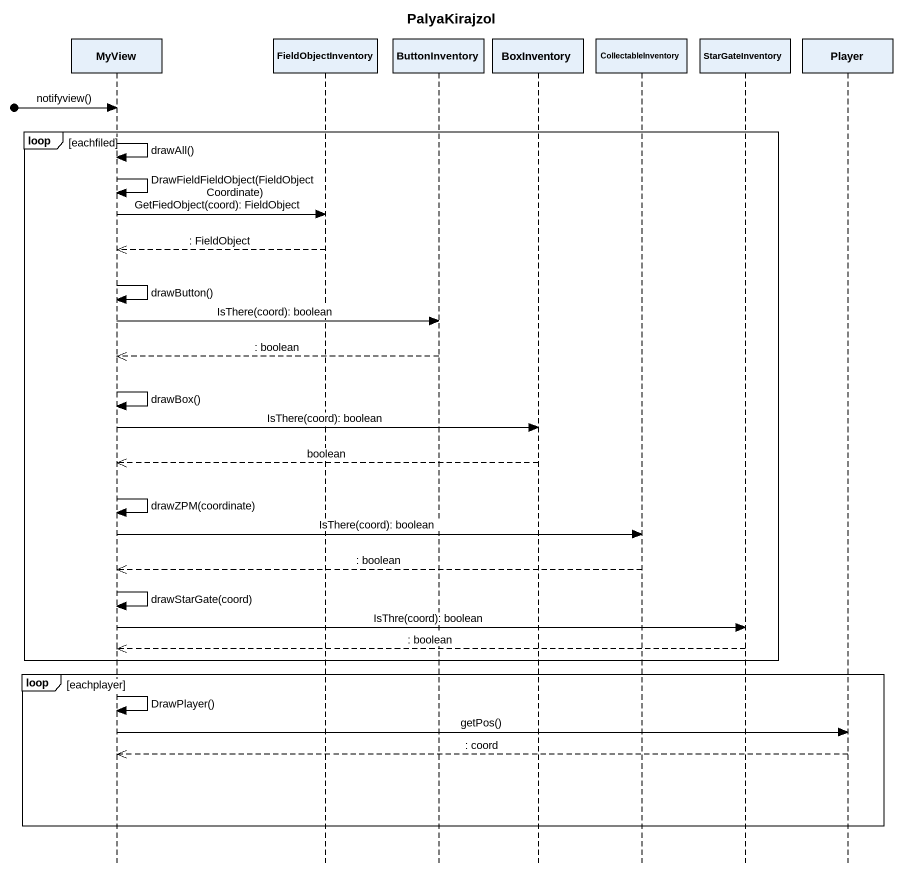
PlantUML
@startuml
title PalyaKirajzol
hide footbox
participant MyView
participant FieldObjectInventory
participant ButtonInventory
participant BoxInventory
participant CollectableInventory
participant StarGateInventory
participant Player

[o-> MyView : notifyview()
loop eachfiled
  MyView -> MyView : drawAll()
  MyView -> MyView : DrawFieldFieldObject(FieldObjectCoordinate)
  MyView -> FieldObjectInventory : GetFiedObject(coord): FieldObject
  FieldObjectInventory -->> MyView : : FieldObject
  MyView -> MyView : drawButton()
  MyView -> ButtonInventory : IsThere(coord): boolean
  ButtonInventory -->> MyView : : boolean
  MyView -> MyView : drawBox()
  MyView -> BoxInventory : IsThere(coord): boolean
  BoxInventory -->> MyView : boolean
  MyView -> MyView : drawZPM(coordinate)
  MyView -> CollectableInventory : IsThere(coord): boolean
  CollectableInventory -->> MyView : : boolean
  MyView -> MyView : drawStarGate(coord)
  MyView -> StarGateInventory : IsThre(coord): boolean
  StarGateInventory -->> MyView : : boolean
end
loop eachplayer
  MyView -> MyView : DrawPlayer()
  MyView -> Player : getPos()
  Player -->> MyView : : coord
end
@enduml
